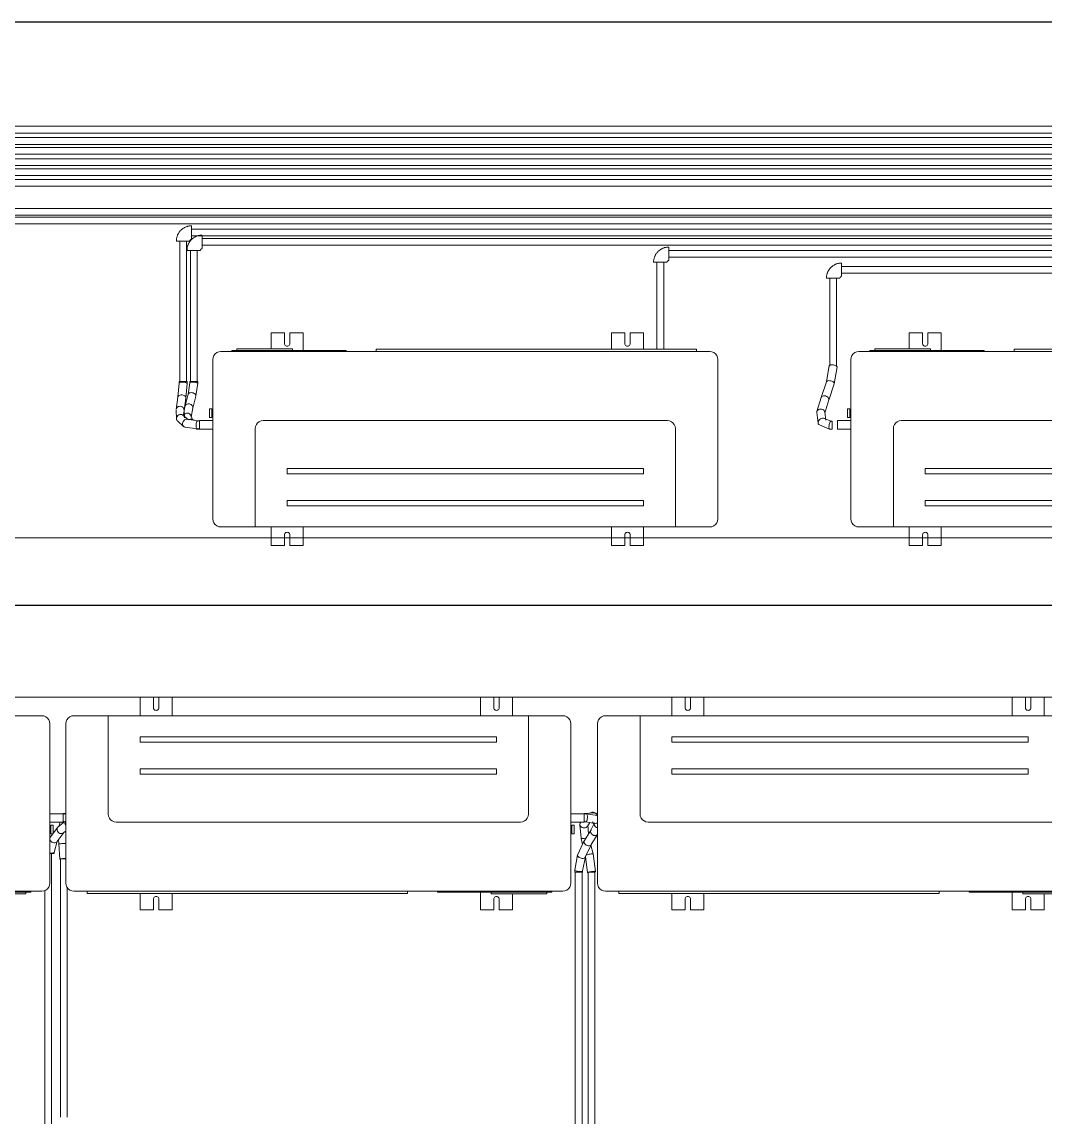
# Model space of a CAD drawing. Header units: millimetres. Extents: x 61345 to 69644, y 9491 to 29385.
# Drawn here: x 65065.1 to 65257.6, y 27063 to 27268.9 of the extents above; entities that cross this region are included whole.
import ezdxf

# ---------------------------------------------------------------- set-up
doc = ezdxf.new("R2010")
doc.units = ezdxf.units.MM
for name, color, linetype, lineweight in [('M-EQPM', 7, 'Continuous', 18), ('P-PIPE', 30, 'Continuous', 18), ('P-PIPE-CNTR', 3, 'Continuous', 18), ('S-BEAM', 8, 'Continuous', 18)]:
    doc.layers.add(name, color=color, linetype=linetype, lineweight=lineweight)

# ---------------------------------------------------------------- blocks, each defined once
blk = doc.blocks.new('Coude - Générique - Standard-V71-CVC TERASSE')
at = {"layer": 'P-PIPE'}
for p, q in [((-23469.7, 18491.9), (-23469.7, 18492.4)), ((-23498.3, 18463.7), (-23497.9, 18463.7)), ((-23469.7, 18467.4), (-23469.7, 18468.7)), ((-23469.7, 18467.1), (-23469.7, 18466.9)), ((-23469.7, 18466.9), (-23469.7, 18467.1))]:
    blk.add_line(p, q, dxfattribs=at)
for points in [[(-23469.7, 18492.4, 0), (-23470.9, 18492.3, 0), (-23472, 18492.3, 0), (-23473.1, 18492.2, 0), (-23474.3, 18492, 0), (-23475.4, 18491.8, 0), (-23476.5, 18491.5, 0), (-23477.6, 18491.3, 0), (-23478.7, 18490.9, 0), (-23479.8, 18490.5, 0), (-23480.9, 18490.1, 0), (-23481.9, 18489.6, 0), (-23482.9, 18489.1, 0), (-23483.9, 18488.6, 0), (-23484.9, 18488, 0), (-23485.9, 18487.4, 0), (-23486.8, 18486.7, 0), (-23487.7, 18486, 0), (-23488.6, 18485.3, 0), (-23489.4, 18484.5, 0), (-23490.2, 18483.7, 0), (-23491, 18482.9, 0), (-23491.8, 18482, 0), (-23492.5, 18481.1, 0), (-23493.2, 18480.2, 0), (-23493.8, 18479.2, 0), (-23494.4, 18478.2, 0), (-23495, 18477.2, 0), (-23495.5, 18476.2, 0), (-23496, 18475.2, 0), (-23496.4, 18474.1, 0), (-23496.8, 18473, 0), (-23497.1, 18472, 0), (-23497.4, 18470.9, 0), (-23497.7, 18469.7, 0), (-23497.9, 18468.6, 0), (-23498.1, 18467.5, 0), (-23498.2, 18466.3, 0), (-23498.3, 18465.2, 0), (-23498.3, 18464.1, 0), (-23498.3, 18463.7, 0)], [(-23469.7, 18492.4, 0), (-23469.7, 18491.9, 0), (-23469.7, 18490.7, 0), (-23469.7, 18488.6, 0), (-23469.7, 18486, 0), (-23469.7, 18482.9, 0), (-23469.7, 18479.7, 0), (-23469.7, 18476.4, 0), (-23469.7, 18473.3, 0), (-23469.7, 18470.7, 0), (-23469.7, 18468.7, 0), (-23469.7, 18467.4, 0)], [(-23473.4, 18463.7, 0), (-23474.6, 18463.7, 0), (-23476.6, 18463.7, 0), (-23479.3, 18463.7, 0), (-23482.3, 18463.7, 0), (-23485.6, 18463.7, 0), (-23488.9, 18463.7, 0), (-23492, 18463.7, 0), (-23494.6, 18463.7, 0), (-23496.6, 18463.7, 0), (-23497.9, 18463.7, 0), (-23498.3, 18463.7, 0)], [(-23472.9, 18463.7, 0), (-23472.9, 18463.9, 0), (-23472.9, 18464, 0), (-23472.9, 18464.1, 0), (-23472.9, 18464.3, 0), (-23472.9, 18464.4, 0), (-23472.8, 18464.5, 0), (-23472.8, 18464.6, 0), (-23472.8, 18464.8, 0), (-23472.7, 18464.9, 0), (-23472.7, 18465, 0), (-23472.6, 18465.1, 0), (-23472.6, 18465.2, 0), (-23472.5, 18465.3, 0), (-23472.4, 18465.4, 0), (-23472.4, 18465.6, 0), (-23472.3, 18465.7, 0), (-23472.2, 18465.8, 0), (-23472.1, 18465.9, 0), (-23472, 18466, 0), (-23471.9, 18466, 0), (-23471.9, 18466.1, 0), (-23471.8, 18466.2, 0), (-23471.7, 18466.3, 0), (-23471.6, 18466.4, 0), (-23471.4, 18466.4, 0), (-23471.3, 18466.5, 0), (-23471.2, 18466.6, 0), (-23471.1, 18466.6, 0), (-23471, 18466.7, 0), (-23470.9, 18466.7, 0), (-23470.8, 18466.8, 0), (-23470.6, 18466.8, 0), (-23470.5, 18466.8, 0), (-23470.4, 18466.9, 0), (-23470.3, 18466.9, 0), (-23470.1, 18466.9, 0), (-23470, 18466.9, 0), (-23469.9, 18466.9, 0), (-23469.8, 18466.9, 0), (-23469.7, 18466.9, 0)]]:
    blk.add_polyline3d(points, dxfattribs=at)
blk = doc.blocks.new('Coude - Générique - Standard-V72-CVC TERASSE')
at = {"layer": 'P-PIPE'}
for p, q in [((-23449.7, 18449.9), (-23449.7, 18451.2)), ((-23478.3, 18446.2), (-23477.9, 18446.2))]:
    blk.add_line(p, q, dxfattribs=at)
for points in [[(-23449.7, 18474.9, 0), (-23450.9, 18474.8, 0), (-23452, 18474.8, 0), (-23453.1, 18474.7, 0), (-23454.3, 18474.5, 0), (-23455.4, 18474.3, 0), (-23456.5, 18474, 0), (-23457.6, 18473.8, 0), (-23458.7, 18473.4, 0), (-23459.8, 18473, 0), (-23460.9, 18472.6, 0), (-23461.9, 18472.1, 0), (-23462.9, 18471.6, 0), (-23463.9, 18471.1, 0), (-23464.9, 18470.5, 0), (-23465.9, 18469.9, 0), (-23466.8, 18469.2, 0), (-23467.7, 18468.5, 0), (-23468.6, 18467.8, 0), (-23469.4, 18467, 0), (-23470.2, 18466.2, 0), (-23471, 18465.4, 0), (-23471.8, 18464.5, 0), (-23472.5, 18463.6, 0), (-23473.2, 18462.7, 0), (-23473.8, 18461.7, 0), (-23474.4, 18460.7, 0), (-23475, 18459.7, 0), (-23475.5, 18458.7, 0), (-23476, 18457.7, 0), (-23476.4, 18456.6, 0), (-23476.8, 18455.5, 0), (-23477.1, 18454.5, 0), (-23477.4, 18453.4, 0), (-23477.7, 18452.2, 0), (-23477.9, 18451.1, 0), (-23478.1, 18450, 0), (-23478.2, 18448.8, 0), (-23478.3, 18447.7, 0), (-23478.3, 18446.6, 0), (-23478.3, 18446.2, 0)], [(-23449.7, 18474.4, 0), (-23449.7, 18473.2, 0), (-23449.7, 18471.1, 0), (-23449.7, 18468.5, 0), (-23449.7, 18465.4, 0), (-23449.7, 18462.2, 0), (-23449.7, 18458.9, 0), (-23449.7, 18455.8, 0), (-23449.7, 18453.2, 0), (-23449.7, 18451.2, 0), (-23449.7, 18449.9, 0)], [(-23453.4, 18446.2, 0), (-23454.6, 18446.2, 0), (-23456.6, 18446.2, 0), (-23459.3, 18446.2, 0), (-23462.3, 18446.2, 0), (-23465.6, 18446.2, 0), (-23468.9, 18446.2, 0), (-23472, 18446.2, 0), (-23474.6, 18446.2, 0), (-23476.6, 18446.2, 0), (-23477.9, 18446.2, 0), (-23478.3, 18446.2, 0)], [(-23452.9, 18446.2, 0), (-23452.9, 18446.4, 0), (-23452.9, 18446.5, 0), (-23452.9, 18446.6, 0), (-23452.9, 18446.8, 0), (-23452.9, 18446.9, 0), (-23452.8, 18447, 0), (-23452.8, 18447.1, 0), (-23452.8, 18447.3, 0), (-23452.7, 18447.4, 0), (-23452.7, 18447.5, 0), (-23452.6, 18447.6, 0), (-23452.6, 18447.7, 0), (-23452.5, 18447.8, 0), (-23452.4, 18447.9, 0), (-23452.4, 18448.1, 0), (-23452.3, 18448.2, 0), (-23452.2, 18448.3, 0), (-23452.1, 18448.4, 0), (-23452, 18448.5, 0), (-23451.9, 18448.5, 0), (-23451.9, 18448.6, 0), (-23451.8, 18448.7, 0), (-23451.7, 18448.8, 0), (-23451.6, 18448.9, 0), (-23451.4, 18448.9, 0), (-23451.3, 18449, 0), (-23451.2, 18449.1, 0), (-23451.1, 18449.1, 0), (-23451, 18449.2, 0), (-23450.9, 18449.2, 0), (-23450.8, 18449.3, 0), (-23450.6, 18449.3, 0), (-23450.5, 18449.3, 0), (-23450.4, 18449.4, 0), (-23450.3, 18449.4, 0), (-23450.1, 18449.4, 0), (-23450, 18449.4, 0), (-23449.9, 18449.4, 0), (-23449.8, 18449.4, 0), (-23449.7, 18449.4, 0)]]:
    blk.add_polyline3d(points, dxfattribs=at)
blk = doc.blocks.new('Coude - Générique - Standard-V51-CVC TERASSE')
at = {"layer": 'P-PIPE'}
for p, q in [((-16296.7, 14045.1), (-16297.1, 14045.1)), ((-16272.1, 14045.1), (-16273.4, 14045.1)), ((-16268.5, 14016.5), (-16268.5, 14016.9))]:
    blk.add_line(p, q, dxfattribs=at)
for points in [[(-16297.1, 14045.1, 0), (-16297.1, 14043.9, 0), (-16297, 14042.8, 0), (-16296.9, 14041.7, 0), (-16296.7, 14040.5, 0), (-16296.5, 14039.4, 0), (-16296.3, 14038.3, 0), (-16296, 14037.2, 0), (-16295.6, 14036.1, 0), (-16295.3, 14035, 0), (-16294.8, 14033.9, 0), (-16294.4, 14032.9, 0), (-16293.9, 14031.9, 0), (-16293.3, 14030.9, 0), (-16292.7, 14029.9, 0), (-16292.1, 14028.9, 0), (-16291.4, 14028, 0), (-16290.7, 14027.1, 0), (-16290, 14026.2, 0), (-16289.2, 14025.4, 0), (-16288.4, 14024.6, 0), (-16287.6, 14023.8, 0), (-16286.7, 14023, 0), (-16285.8, 14022.3, 0), (-16284.9, 14021.6, 0), (-16283.9, 14021, 0), (-16283, 14020.4, 0), (-16282, 14019.8, 0), (-16280.9, 14019.3, 0), (-16279.9, 14018.9, 0), (-16278.8, 14018.4, 0), (-16277.8, 14018, 0), (-16276.7, 14017.7, 0), (-16275.6, 14017.4, 0), (-16274.5, 14017.1, 0), (-16273.3, 14016.9, 0), (-16272.2, 14016.7, 0), (-16271.1, 14016.6, 0), (-16269.9, 14016.5, 0), (-16268.8, 14016.5, 0), (-16268.5, 14016.5, 0)], [(-16297.1, 14045.1, 0), (-16296.7, 14045.1, 0), (-16295.4, 14045.1, 0), (-16293.4, 14045.1, 0), (-16290.7, 14045.1, 0), (-16287.7, 14045.1, 0), (-16284.4, 14045.1, 0), (-16281.1, 14045.1, 0), (-16278, 14045.1, 0), (-16275.4, 14045.1, 0), (-16273.4, 14045.1, 0), (-16272.1, 14045.1, 0)], [(-16268.5, 14041.9, 0), (-16268.6, 14041.9, 0), (-16268.7, 14041.9, 0), (-16268.9, 14041.9, 0), (-16269, 14041.9, 0), (-16269.1, 14042, 0), (-16269.2, 14042, 0), (-16269.4, 14042, 0), (-16269.5, 14042.1, 0), (-16269.6, 14042.1, 0), (-16269.7, 14042.1, 0), (-16269.8, 14042.2, 0), (-16269.9, 14042.3, 0), (-16270.1, 14042.3, 0), (-16270.2, 14042.4, 0), (-16270.3, 14042.4, 0), (-16270.4, 14042.5, 0), (-16270.5, 14042.6, 0), (-16270.6, 14042.7, 0), (-16270.7, 14042.8, 0), (-16270.8, 14042.9, 0), (-16270.9, 14043, 0), (-16270.9, 14043.1, 0), (-16271, 14043.2, 0), (-16271.1, 14043.3, 0), (-16271.2, 14043.4, 0), (-16271.2, 14043.5, 0), (-16271.3, 14043.6, 0), (-16271.3, 14043.7, 0), (-16271.4, 14043.8, 0), (-16271.5, 14043.9, 0), (-16271.5, 14044.1, 0), (-16271.5, 14044.2, 0), (-16271.6, 14044.3, 0), (-16271.6, 14044.4, 0), (-16271.6, 14044.5, 0), (-16271.6, 14044.7, 0), (-16271.7, 14044.8, 0), (-16271.7, 14044.9, 0), (-16271.7, 14045.1, 0), (-16271.7, 14045.1, 0)], [(-16268.5, 14041.5, 0), (-16268.5, 14040.2, 0), (-16268.5, 14038.2, 0), (-16268.5, 14035.5, 0), (-16268.5, 14032.5, 0), (-16268.5, 14029.2, 0), (-16268.5, 14025.9, 0), (-16268.5, 14022.8, 0), (-16268.5, 14020.2, 0), (-16268.5, 14018.2, 0), (-16268.5, 14016.9, 0), (-16268.5, 14016.5, 0)]]:
    blk.add_polyline3d(points, dxfattribs=at)
blk = doc.blocks.new('HVAC_Air Conditioning_LG_VRF_Air_Source_HP_380_MV_S_12kW - Splite-Ext-V79-CVC TERASSE')
at = {"layer": 'M-EQPM'}
for p, q in [((-19735.1, 18291.1), (-19760.1, 18291.1)), ((-19760.1, 18291.1), (-19760.1, 18260.8)), ((-19735.1, 18271.1), (-19735.1, 18291.1)), ((-19700.1, 18291.1), (-19725.1, 18291.1)), ((-19725.1, 18291.1), (-19725.1, 18271.1)), ((-19700.1, 18258.1), (-19700.1, 18291.1)), ((-19095.1, 18291.1), (-19120.1, 18291.1)), ((-19120.1, 18291.1), (-19120.1, 18260.1)), ((-19095.1, 18271.1), (-19095.1, 18291.1)), ((-19060.1, 18291.1), (-19085.1, 18291.1)), ((-19085.1, 18291.1), (-19085.1, 18271.1)), ((-19060.1, 18260.1), (-19060.1, 18291.1)), ((-18935.1, 18256.1), (-19855.1, 18256.1)), ((-19834.2, 18258.1), (-19619.2, 18258.1)), ((-19834.2, 18258.1), (-19834.2, 18256.1)), ((-19825, 18260.8), (-19720, 18260.8)), ((-19825, 18260.8), (-19825, 18258.1)), ((-19720, 18258.1), (-19720, 18260.8)), ((-19619.2, 18256.1), (-19619.2, 18258.1)), ((-19562.8, 18260.1), (-18960.1, 18260.1)), ((-19562.8, 18260.1), (-19562.8, 18256.1)), ((-18960.1, 18256.1), (-18960.1, 18260.1)), ((-19870.1, 18241.1), (-19870.1, 17941.1)), ((-18920.1, 17941.1), (-18920.1, 18241.1)), ((-19872.1, 18148.1), (-19876.1, 18148.1)), ((-19876.1, 18148.1), (-19876.1, 18147.8)), ((-19876.1, 18147.8), (-19876.1, 18148.1)), ((-19872.1, 18148), (-19876.1, 18148)), ((-19876.1, 18148), (-19876.1, 18147.7)), ((-19872.1, 18148.1), (-19872.1, 18147.8)), ((-19872.1, 18147.8), (-19872.1, 18148.1)), ((-19872.1, 18147.7), (-19872.1, 18148)), ((-19870.1, 18126.2), (-19895.1, 18126.2)), ((-19876.1, 18132.1), (-19876.1, 18131.9)), ((-19876.1, 18132), (-19872.1, 18132)), ((-19876.1, 18131.9), (-19872.1, 18131.9)), ((-19872.1, 18131.9), (-19872.1, 18132.1)), ((-19015.1, 18126.1), (-19775.1, 18126.1)), ((-19895.1, 18110.3), (-19870.1, 18110.3)), ((-19790.1, 18111.1), (-19790.1, 17926.1)), ((-19000.1, 17926.1), (-19000.1, 18111.1)), ((-19060.1, 18036.1), (-19730.1, 18036.1)), ((-19730.1, 18036.1), (-19730.1, 18026.1)), ((-19730.1, 18026.1), (-19060.1, 18026.1)), ((-19060.1, 18026.1), (-19060.1, 18036.1)), ((-19060.1, 17976.1), (-19730.1, 17976.1)), ((-19730.1, 17976.1), (-19730.1, 17966.1)), ((-19730.1, 17966.1), (-19060.1, 17966.1)), ((-19060.1, 17966.1), (-19060.1, 17976.1)), ((-19855.1, 17926.1), (-19790.1, 17926.1)), ((-19790.1, 17926.1), (-19000.1, 17926.1)), ((-19760.1, 17926.1), (-19760.1, 17891.1)), ((-19700.1, 17891.1), (-19700.1, 17926.1)), ((-19120.1, 17926.1), (-19120.1, 17891.1)), ((-19060.1, 17891.1), (-19060.1, 17926.1)), ((-19000.1, 17926.1), (-18935.1, 17926.1)), ((-19735.1, 17891.1), (-19735.1, 17911.1)), ((-19725.1, 17911.1), (-19725.1, 17891.1)), ((-19095.1, 17891.1), (-19095.1, 17911.1)), ((-19085.1, 17911.1), (-19085.1, 17891.1)), ((-19760.1, 17891.1), (-19735.1, 17891.1)), ((-19725.1, 17891.1), (-19700.1, 17891.1)), ((-19120.1, 17891.1), (-19095.1, 17891.1)), ((-19085.1, 17891.1), (-19060.1, 17891.1))]:
    blk.add_line(p, q, dxfattribs=at)
for points in [[(-19725.1, 18271.1, 0), (-19725.2, 18269.8, 0), (-19725.7, 18268.6, 0), (-19726.5, 18267.5, 0), (-19727.6, 18266.7, 0), (-19728.8, 18266.2, 0), (-19730.1, 18266.1, 0), (-19731.4, 18266.2, 0), (-19732.6, 18266.7, 0), (-19733.6, 18267.5, 0), (-19734.4, 18268.6, 0), (-19734.9, 18269.8, 0), (-19735.1, 18271.1, 0)], [(-19085.1, 18271.1, 0), (-19085.2, 18269.8, 0), (-19085.7, 18268.6, 0), (-19086.5, 18267.5, 0), (-19087.6, 18266.7, 0), (-19088.8, 18266.2, 0), (-19090.1, 18266.1, 0), (-19091.4, 18266.2, 0), (-19092.6, 18266.7, 0), (-19093.6, 18267.5, 0), (-19094.4, 18268.6, 0), (-19094.9, 18269.8, 0), (-19095.1, 18271.1, 0)], [(-19855.1, 18256.1, 0), (-19858.9, 18255.5, 0), (-19862.6, 18254, 0), (-19865.7, 18251.7, 0), (-19868.1, 18248.6, 0), (-19869.6, 18244.9, 0), (-19870.1, 18241.1, 0)], [(-18920.1, 18241.1, 0), (-18920.6, 18244.9, 0), (-18922.1, 18248.6, 0), (-18924.5, 18251.7, 0), (-18927.6, 18254, 0), (-18931.2, 18255.5, 0), (-18935.1, 18256.1, 0)], [(-19876.1, 18131.9, 0), (-19876.1, 18132.1, 0), (-19876.1, 18132.9, 0), (-19876.1, 18134.2, 0), (-19876.1, 18135.9, 0), (-19876.1, 18137.8, 0), (-19876.1, 18139.9, 0), (-19876.1, 18142, 0), (-19876.1, 18144, 0), (-19876.1, 18145.6, 0), (-19876.1, 18146.9, 0), (-19876.1, 18147.7, 0), (-19876.1, 18148, 0)], [(-19872.1, 18148, 0), (-19872.1, 18147.7, 0), (-19872.1, 18146.9, 0), (-19872.1, 18145.6, 0), (-19872.1, 18144, 0), (-19872.1, 18142, 0), (-19872.1, 18139.9, 0), (-19872.1, 18137.8, 0), (-19872.1, 18135.9, 0), (-19872.1, 18134.2, 0), (-19872.1, 18132.9, 0), (-19872.1, 18132.1, 0), (-19872.1, 18131.9, 0)], [(-19895.1, 18110.3, 0), (-19895.1, 18110.6, 0), (-19895.1, 18111.4, 0), (-19895.1, 18112.7, 0), (-19895.1, 18114.3, 0), (-19895.1, 18116.2, 0), (-19895.1, 18118.3, 0), (-19895.1, 18120.3, 0), (-19895.1, 18122.3, 0), (-19895.1, 18123.9, 0), (-19895.1, 18125.2, 0), (-19895.1, 18126, 0), (-19895.1, 18126.2, 0)], [(-19775.1, 18126.1, 0), (-19778.9, 18125.5, 0), (-19782.6, 18124, 0), (-19785.7, 18121.7, 0), (-19788.1, 18118.6, 0), (-19789.6, 18114.9, 0), (-19790.1, 18111.1, 0)], [(-19000.1, 18111.1, 0), (-19000.6, 18114.9, 0), (-19002.1, 18118.6, 0), (-19004.5, 18121.7, 0), (-19007.6, 18124, 0), (-19011.2, 18125.5, 0), (-19015.1, 18126.1, 0)], [(-19870.1, 17941.1, 0), (-19869.6, 17937.2, 0), (-19868.1, 17933.6, 0), (-19865.7, 17930.5, 0), (-19862.6, 17928.1, 0), (-19858.9, 17926.6, 0), (-19855.1, 17926.1, 0)], [(-18935.1, 17926.1, 0), (-18931.2, 17926.6, 0), (-18927.6, 17928.1, 0), (-18924.5, 17930.5, 0), (-18922.1, 17933.6, 0), (-18920.6, 17937.2, 0), (-18920.1, 17941.1, 0)], [(-19735.1, 17911.1, 0), (-19734.9, 17912.4, 0), (-19734.4, 17913.6, 0), (-19733.6, 17914.6, 0), (-19732.6, 17915.4, 0), (-19731.4, 17915.9, 0), (-19730.1, 17916.1, 0), (-19728.8, 17915.9, 0), (-19727.6, 17915.4, 0), (-19726.5, 17914.6, 0), (-19725.7, 17913.6, 0), (-19725.2, 17912.4, 0), (-19725.1, 17911.1, 0)], [(-19095.1, 17911.1, 0), (-19094.9, 17912.4, 0), (-19094.4, 17913.6, 0), (-19093.6, 17914.6, 0), (-19092.6, 17915.4, 0), (-19091.4, 17915.9, 0), (-19090.1, 17916.1, 0), (-19088.8, 17915.9, 0), (-19087.6, 17915.4, 0), (-19086.5, 17914.6, 0), (-19085.7, 17913.6, 0), (-19085.2, 17912.4, 0), (-19085.1, 17911.1, 0)]]:
    blk.add_polyline3d(points, dxfattribs=at)
blk = doc.blocks.new('HVAC_Air Conditioning_LG_VRF_Air_Source_HP_380_MV_S_12kW - Splite-Ext-V80-CVC TERASSE')
at = {"layer": 'M-EQPM'}
for p, q in [((-24644.4, 18291.1), (-24669.4, 18291.1)), ((-24669.4, 18291.1), (-24669.4, 18260.8)), ((-24644.4, 18271.1), (-24644.4, 18291.1)), ((-24609.4, 18291.1), (-24634.4, 18291.1)), ((-24634.4, 18291.1), (-24634.4, 18271.1)), ((-24609.4, 18258.1), (-24609.4, 18291.1)), ((-24004.4, 18291.1), (-24029.4, 18291.1)), ((-24029.4, 18291.1), (-24029.4, 18260.1)), ((-24004.4, 18271.1), (-24004.4, 18291.1)), ((-23969.4, 18291.1), (-23994.4, 18291.1)), ((-23994.4, 18291.1), (-23994.4, 18271.1)), ((-23969.4, 18260.1), (-23969.4, 18291.1)), ((-23844.4, 18256.1), (-24764.4, 18256.1)), ((-24743.6, 18258.1), (-24528.6, 18258.1)), ((-24743.6, 18258.1), (-24743.6, 18256.1)), ((-24734.3, 18260.8), (-24629.3, 18260.8)), ((-24734.3, 18260.8), (-24734.3, 18258.1)), ((-24629.3, 18258.1), (-24629.3, 18260.8)), ((-24528.6, 18256.1), (-24528.6, 18258.1)), ((-24472.2, 18260.1), (-23869.4, 18260.1)), ((-24472.2, 18260.1), (-24472.2, 18256.1)), ((-23869.4, 18256.1), (-23869.4, 18260.1)), ((-24779.4, 18241.1), (-24779.4, 17941.1)), ((-23829.4, 17941.1), (-23829.4, 18241.1)), ((-24781.4, 18148.1), (-24785.4, 18148.1)), ((-24785.4, 18148.1), (-24785.4, 18147.8)), ((-24785.4, 18147.8), (-24785.4, 18148.1)), ((-24781.4, 18148), (-24785.4, 18148)), ((-24785.4, 18148), (-24785.4, 18147.7)), ((-24781.4, 18148.1), (-24781.4, 18147.8)), ((-24781.4, 18147.8), (-24781.4, 18148.1)), ((-24781.4, 18147.7), (-24781.4, 18148)), ((-24779.4, 18126.2), (-24804.4, 18126.2)), ((-24785.4, 18132.1), (-24785.4, 18131.9)), ((-24785.4, 18132), (-24781.4, 18132)), ((-24785.4, 18131.9), (-24781.4, 18131.9)), ((-24781.4, 18131.9), (-24781.4, 18132.1)), ((-23924.4, 18126.1), (-24684.4, 18126.1)), ((-24804.4, 18110.3), (-24779.4, 18110.3)), ((-24699.4, 18111.1), (-24699.4, 17926.1)), ((-23909.4, 17926.1), (-23909.4, 18111.1)), ((-23969.4, 18036.1), (-24639.4, 18036.1)), ((-24639.4, 18036.1), (-24639.4, 18026.1)), ((-24639.4, 18026.1), (-23969.4, 18026.1)), ((-23969.4, 18026.1), (-23969.4, 18036.1)), ((-23969.4, 17976.1), (-24639.4, 17976.1)), ((-24639.4, 17976.1), (-24639.4, 17966.1)), ((-24639.4, 17966.1), (-23969.4, 17966.1)), ((-23969.4, 17966.1), (-23969.4, 17976.1)), ((-24764.4, 17926.1), (-24699.4, 17926.1)), ((-24699.4, 17926.1), (-23909.4, 17926.1)), ((-24669.4, 17926.1), (-24669.4, 17891.1)), ((-24609.4, 17891.1), (-24609.4, 17926.1)), ((-24029.4, 17926.1), (-24029.4, 17891.1)), ((-23969.4, 17891.1), (-23969.4, 17926.1)), ((-23909.4, 17926.1), (-23844.4, 17926.1)), ((-24644.4, 17891.1), (-24644.4, 17911.1)), ((-24634.4, 17911.1), (-24634.4, 17891.1)), ((-24004.4, 17891.1), (-24004.4, 17911.1)), ((-23994.4, 17911.1), (-23994.4, 17891.1)), ((-24669.4, 17891.1), (-24644.4, 17891.1)), ((-24634.4, 17891.1), (-24609.4, 17891.1)), ((-24029.4, 17891.1), (-24004.4, 17891.1)), ((-23994.4, 17891.1), (-23969.4, 17891.1))]:
    blk.add_line(p, q, dxfattribs=at)
for points in [[(-24634.4, 18271.1, 0), (-24634.6, 18269.8, 0), (-24635.1, 18268.6, 0), (-24635.9, 18267.5, 0), (-24636.9, 18266.7, 0), (-24638.1, 18266.2, 0), (-24639.4, 18266.1, 0), (-24640.7, 18266.2, 0), (-24641.9, 18266.7, 0), (-24643, 18267.5, 0), (-24643.7, 18268.6, 0), (-24644.2, 18269.8, 0), (-24644.4, 18271.1, 0)], [(-23994.4, 18271.1, 0), (-23994.6, 18269.8, 0), (-23995.1, 18268.6, 0), (-23995.9, 18267.5, 0), (-23996.9, 18266.7, 0), (-23998.1, 18266.2, 0), (-23999.4, 18266.1, 0), (-24000.7, 18266.2, 0), (-24001.9, 18266.7, 0), (-24003, 18267.5, 0), (-24003.7, 18268.6, 0), (-24004.2, 18269.8, 0), (-24004.4, 18271.1, 0)], [(-24764.4, 18256.1, 0), (-24768.3, 18255.5, 0), (-24771.9, 18254, 0), (-24775, 18251.7, 0), (-24777.4, 18248.6, 0), (-24778.9, 18244.9, 0), (-24779.4, 18241.1, 0)], [(-23829.4, 18241.1, 0), (-23829.9, 18244.9, 0), (-23831.4, 18248.6, 0), (-23833.8, 18251.7, 0), (-23836.9, 18254, 0), (-23840.5, 18255.5, 0), (-23844.4, 18256.1, 0)], [(-24785.4, 18131.9, 0), (-24785.4, 18132.1, 0), (-24785.4, 18132.9, 0), (-24785.4, 18134.2, 0), (-24785.4, 18135.9, 0), (-24785.4, 18137.8, 0), (-24785.4, 18139.9, 0), (-24785.4, 18142, 0), (-24785.4, 18144, 0), (-24785.4, 18145.6, 0), (-24785.4, 18146.9, 0), (-24785.4, 18147.7, 0), (-24785.4, 18148, 0)], [(-24781.4, 18148, 0), (-24781.4, 18147.7, 0), (-24781.4, 18146.9, 0), (-24781.4, 18145.6, 0), (-24781.4, 18144, 0), (-24781.4, 18142, 0), (-24781.4, 18139.9, 0), (-24781.4, 18137.8, 0), (-24781.4, 18135.9, 0), (-24781.4, 18134.2, 0), (-24781.4, 18132.9, 0), (-24781.4, 18132.1, 0), (-24781.4, 18131.9, 0)], [(-24804.4, 18110.3, 0), (-24804.4, 18110.6, 0), (-24804.4, 18111.4, 0), (-24804.4, 18112.7, 0), (-24804.4, 18114.3, 0), (-24804.4, 18116.2, 0), (-24804.4, 18118.3, 0), (-24804.4, 18120.3, 0), (-24804.4, 18122.3, 0), (-24804.4, 18123.9, 0), (-24804.4, 18125.2, 0), (-24804.4, 18126, 0), (-24804.4, 18126.2, 0)], [(-24684.4, 18126.1, 0), (-24688.3, 18125.5, 0), (-24691.9, 18124, 0), (-24695, 18121.7, 0), (-24697.4, 18118.6, 0), (-24698.9, 18114.9, 0), (-24699.4, 18111.1, 0)], [(-23909.4, 18111.1, 0), (-23909.9, 18114.9, 0), (-23911.4, 18118.6, 0), (-23913.8, 18121.7, 0), (-23916.9, 18124, 0), (-23920.5, 18125.5, 0), (-23924.4, 18126.1, 0)], [(-24779.4, 17941.1, 0), (-24778.9, 17937.2, 0), (-24777.4, 17933.6, 0), (-24775, 17930.5, 0), (-24771.9, 17928.1, 0), (-24768.3, 17926.6, 0), (-24764.4, 17926.1, 0)], [(-23844.4, 17926.1, 0), (-23840.5, 17926.6, 0), (-23836.9, 17928.1, 0), (-23833.8, 17930.5, 0), (-23831.4, 17933.6, 0), (-23829.9, 17937.2, 0), (-23829.4, 17941.1, 0)], [(-24644.4, 17911.1, 0), (-24644.2, 17912.4, 0), (-24643.7, 17913.6, 0), (-24643, 17914.6, 0), (-24641.9, 17915.4, 0), (-24640.7, 17915.9, 0), (-24639.4, 17916.1, 0), (-24638.1, 17915.9, 0), (-24636.9, 17915.4, 0), (-24635.9, 17914.6, 0), (-24635.1, 17913.6, 0), (-24634.6, 17912.4, 0), (-24634.4, 17911.1, 0)], [(-24004.4, 17911.1, 0), (-24004.2, 17912.4, 0), (-24003.7, 17913.6, 0), (-24003, 17914.6, 0), (-24001.9, 17915.4, 0), (-24000.7, 17915.9, 0), (-23999.4, 17916.1, 0), (-23998.1, 17915.9, 0), (-23996.9, 17915.4, 0), (-23995.9, 17914.6, 0), (-23995.1, 17913.6, 0), (-23994.6, 17912.4, 0), (-23994.4, 17911.1, 0)]]:
    blk.add_polyline3d(points, dxfattribs=at)
blk = doc.blocks.new('terrace')
at = {"layer": 'S-BEAM'}
for p, q in [((-29765.2, 17905.8), (-18015.2, 17905.8)), ((-18015.2, 17605.8), (-29765.2, 17605.8))]:
    blk.add_line(p, q, dxfattribs=at)

msp = doc.modelspace()

# ---------------------------------------------------------------- linework, layer by layer
at = {"color": 5, "lineweight": 30}
for points in [[(64541.37, 27268.88), (65708.74, 27268.88), (65708.74, 27159.18), (64541.37, 27159.18)], [(65708.74, 27159.18), (64970.8, 27159.18), (64970.8, 27051.55), (65708.74, 27051.55)]]:
    msp.add_lwpolyline(points, close=True, dxfattribs=at)
at = {"layer": 'P-PIPE'}
for p, q in [((65833.28, 27249.26), (64563.46, 27249.26)), ((64563.46, 27247.99), (65833.28, 27247.99)), ((65831.28, 27247.13), (64565.21, 27247.13)), ((64565.21, 27245.86), (65831.28, 27245.86)), ((65829.03, 27245.26), (64691.71, 27245.26)), ((64691.71, 27243.99), (65829.03, 27243.99)), ((65827.16, 27243.13), (64693.71, 27243.13)), ((64693.71, 27241.86), (65827.16, 27241.86)), ((65825.41, 27241.26), (64821.49, 27241.26)), ((64821.49, 27239.99), (65825.41, 27239.99)), ((65823.28, 27239.26), (64823.74, 27239.26)), ((64823.74, 27237.99), (65823.28, 27237.99)), ((65820.19, 27233.79), (64964.31, 27233.79)), ((64966.81, 27232.52), (65817.94, 27232.52)), ((65817.94, 27232.16), (64966.81, 27232.16)), ((64966.81, 27230.89), (65817.94, 27230.89)), ((65816.13, 27229.91), (65097.06, 27229.91)), ((65094.83, 27227.69), (65094.83, 27201.28)), ((65096.1, 27201.28), (65096.1, 27227.69)), ((65097.06, 27228.64), (65816.13, 27228.64)), ((65814, 27228.16), (65099.06, 27228.16)), ((65096.83, 27225.94), (65096.83, 27201.28)), ((65098.1, 27201.28), (65098.1, 27225.94)), ((65099.06, 27226.89), (65814, 27226.89)), ((65812, 27225.91), (65186.81, 27225.91)), ((65184.58, 27223.69), (65184.58, 27207.32)), ((65185.85, 27207.32), (65185.85, 27223.69)), ((65186.81, 27224.64), (65812, 27224.64)), ((65810.13, 27222.91), (65219.31, 27222.91)), ((65219.31, 27221.64), (65810.13, 27221.64)), ((65217.08, 27220.69), (65217.08, 27204.13)), ((65218.35, 27204.13), (65218.35, 27220.69)), ((65070.72, 27058.34), (65070.72, 27112.61)), ((65072.38, 27111.51), (65072.38, 27062.96)), ((65169.22, 27109.04), (65169.22, 27054.34)), ((65170.49, 27054.34), (65170.49, 27109.04)), ((65171.66, 27109.04), (65171.66, 27055.67)), ((65172.93, 27055.67), (65172.93, 27109.04)), ((65073.65, 27062.96), (65073.65, 27106.15)), ((65069.45, 27105.56), (65069.45, 27058.34))]:
    msp.add_line(p, q, dxfattribs=at)
at = {"layer": 'P-PIPE', "color": 30}
for p, q in [((65216.98, 27204.25), (65216.48, 27201.19)), ((65217.94, 27200.85), (65218.46, 27204.01)), ((65094.72, 27200.97), (65094.49, 27198.3)), ((65094.72, 27201.28), (65094.72, 27200.97)), ((65095.98, 27198.15), (65096.22, 27200.9)), ((65096.22, 27200.91), (65096.22, 27201.28)), ((65096.72, 27201.04), (65096.41, 27198.83)), ((65096.72, 27201.28), (65096.72, 27201.03)), ((65097.89, 27198.57), (65098.22, 27200.93)), ((65098.22, 27200.93), (65098.22, 27201.28)), ((65216.49, 27201.22), (65215.47, 27198.27)), ((65216.9, 27197.79), (65217.93, 27200.82)), ((65096.42, 27198.87), (65095.83, 27196.63)), ((65097.28, 27196.27), (65097.88, 27198.54)), ((65094.49, 27198.32), (65094.15, 27196.03)), ((65095.82, 27196.59), (65095.53, 27195.03)), ((65095.64, 27195.83), (65095.98, 27198.13)), ((65096.98, 27194.57), (65097.29, 27196.3)), ((65215.47, 27198.26), (65214.67, 27195.66)), ((65216.13, 27195.32), (65216.9, 27197.8)), ((65094.15, 27195.91), (65094.23, 27194.28)), ((65095.41, 27194.96), (65095.54, 27194.85)), ((65096.46, 27194.04), (65095.5, 27194.89)), ((65095.73, 27194.42), (65095.65, 27195.96)), ((65097.31, 27194), (65096.94, 27194.9)), ((65214.65, 27195.46), (65214.88, 27193.45)), ((65217.35, 27193.81), (65216.06, 27194.34)), ((65216.32, 27193.99), (65216.15, 27195.52)), ((65094.46, 27193.81), (65095.57, 27192.83)), ((65095.85, 27192.7), (65098.1, 27192.39)), ((65096.05, 27194.17), (65096.21, 27194.16)), ((65098.21, 27193.89), (65096.19, 27194.17)), ((65096.6, 27194.14), (65096.79, 27194.19)), ((65096.79, 27194.19), (65096.96, 27194.19)), ((65097.82, 27193.94), (65097.03, 27194.17)), ((65097.49, 27192.47), (65098.05, 27192.31)), ((65098.07, 27192.31), (65098.54, 27192.31)), ((65098.11, 27192.39), (65098.54, 27192.39)), ((65098.16, 27193.88), (65098.22, 27193.89)), ((65098.54, 27193.89), (65098.2, 27193.89)), ((65098.54, 27192.31), (65098.54, 27192.31)), ((65215.14, 27193.1), (65217.03, 27192.32)), ((65217.05, 27192.31), (65217.54, 27192.31)), ((65217.54, 27193.81), (65217.32, 27193.81)), ((65172.58, 27120.17), (65171.34, 27120.04)), ((65172.3, 27120.24), (65171.89, 27120.09)), ((65172.52, 27120.16), (65172.72, 27120.17)), ((65073.22, 27118.51), (65071.97, 27117.53)), ((65072.32, 27118.43), (65072.1, 27117.63)), ((65073.3, 27120.04), (65072.9, 27120.04)), ((65073.32, 27119.96), (65072.9, 27119.96)), ((65072.9, 27118.54), (65073.01, 27118.54)), ((65072.9, 27118.46), (65073.29, 27118.46)), ((65073.26, 27118.26), (65073.29, 27118.43)), ((65073.28, 27118.46), (65073.4, 27118.46)), ((65073.4, 27120.05), (65073.29, 27120.04)), ((65170.24, 27118.43), (65170.13, 27118.25)), ((65171.35, 27120.04), (65170.9, 27120.04)), ((65171.32, 27119.96), (65170.9, 27119.96)), ((65170.9, 27118.54), (65171.04, 27118.54)), ((65170.9, 27118.46), (65171.21, 27118.46)), ((65171.21, 27118.46), (65171.16, 27118.48)), ((65171.2, 27118.46), (65172.9, 27118.19)), ((65171.25, 27119.93), (65171.32, 27119.96)), ((65173.31, 27119.64), (65171.33, 27119.96)), ((65171.34, 27120.04), (65171.35, 27120.04)), ((65171.4, 27120.04), (65171.49, 27119.98)), ((65171.51, 27117.63), (65171.96, 27118.34)), ((65172.83, 27118.26), (65172.17, 27116.93)), ((65172.48, 27118.5), (65172.87, 27117.73)), ((65173.19, 27119.96), (65173.07, 27120.08)), ((65173.27, 27119.65), (65173.31, 27119.64)), ((65071.87, 27117.43), (65070.42, 27115.5)), ((65071.72, 27114.73), (65073.04, 27116.48)), ((65072.95, 27116.39), (65072.85, 27116.33)), ((65072.93, 27116.38), (65073.4, 27116.74)), ((65170.06, 27117.97), (65170.3, 27115.38)), ((65172.21, 27116.99), (65170.95, 27114.99)), ((65171.73, 27116.23), (65171.58, 27117.9)), ((65172.23, 27114.21), (65173.4, 27116.07)), ((65071.21, 27112.71), (65071.77, 27114.85)), ((65072.05, 27115.2), (65072.09, 27114.33)), ((65072.09, 27114.33), (65072.27, 27111.46)), ((65170.92, 27114.94), (65169.69, 27112.35)), ((65170.3, 27115.37), (65170.59, 27114.21)), ((65170.3, 27115.37), (65170.3, 27115.37)), ((65170.88, 27114.82), (65170.94, 27114.97)), ((65171.21, 27115.41), (65171.08, 27115.38)), ((65171.1, 27111.81), (65172.26, 27114.27)), ((65172.57, 27112.44), (65172.17, 27114.08)), ((65071.21, 27112.5), (65071.21, 27112.72)), ((65169.67, 27112.28), (65169.11, 27109.4)), ((65169.67, 27112.28), (65169.7, 27112.37)), ((65170.61, 27109.25), (65171.12, 27111.88)), ((65171.13, 27111.89), (65171.55, 27108.94)), ((65173.03, 27109.15), (65172.57, 27112.44)), ((65169.11, 27109.39), (65169.11, 27109.04)), ((65170.61, 27109.04), (65170.61, 27109.25))]:
    msp.add_line(p, q, dxfattribs=at)
for points in [[(65216.98, 27204.25, 0), (65217.01, 27204.31, 0), (65217.1, 27204.36, 0), (65217.22, 27204.39, 0), (65217.38, 27204.41, 0), (65217.57, 27204.4, 0), (65217.76, 27204.38, 0)], [(65217.76, 27204.38, 0), (65217.95, 27204.34, 0), (65218.12, 27204.28, 0), (65218.27, 27204.22, 0), (65218.38, 27204.15, 0), (65218.44, 27204.08, 0), (65218.46, 27204.01, 0)], [(65094.82, 27201.28, 0), (65094.74, 27201.28, 0), (65094.72, 27201.28, 0)], [(65094.72, 27201.28, 0), (65094.74, 27201.28, 0), (65094.82, 27201.28, 0), (65094.94, 27201.28, 0), (65095.09, 27201.28, 0), (65095.27, 27201.28, 0), (65095.47, 27201.28, 0)], [(65094.72, 27200.97, 0), (65094.74, 27201.02, 0), (65094.82, 27201.06, 0), (65094.94, 27201.1, 0), (65095.09, 27201.13, 0), (65095.27, 27201.14, 0), (65095.47, 27201.14, 0)], [(65095.47, 27201.28, 0), (65095.66, 27201.28, 0), (65095.84, 27201.28, 0), (65096, 27201.28, 0), (65096.12, 27201.28, 0), (65096.19, 27201.28, 0), (65096.22, 27201.28, 0)], [(65095.47, 27201.14, 0), (65095.66, 27201.12, 0), (65095.84, 27201.1, 0), (65096, 27201.06, 0), (65096.12, 27201.01, 0), (65096.19, 27200.96, 0), (65096.22, 27200.91, 0)], [(65096.22, 27201.28, 0), (65096.19, 27201.28, 0), (65096.12, 27201.28, 0)], [(65096.82, 27201.28, 0), (65096.74, 27201.28, 0), (65096.72, 27201.28, 0)], [(65096.72, 27201.28, 0), (65096.74, 27201.28, 0), (65096.82, 27201.28, 0), (65096.94, 27201.28, 0), (65097.09, 27201.28, 0), (65097.27, 27201.28, 0), (65097.47, 27201.28, 0)], [(65096.72, 27201.03, 0), (65096.74, 27201.08, 0), (65096.82, 27201.11, 0), (65096.94, 27201.14, 0), (65097.09, 27201.16, 0), (65097.27, 27201.16, 0), (65097.47, 27201.15, 0)], [(65097.47, 27201.28, 0), (65097.66, 27201.28, 0), (65097.84, 27201.28, 0), (65098, 27201.28, 0), (65098.12, 27201.28, 0), (65098.19, 27201.28, 0), (65098.22, 27201.28, 0)], [(65097.47, 27201.15, 0), (65097.66, 27201.14, 0), (65097.84, 27201.11, 0), (65098, 27201.07, 0), (65098.12, 27201.03, 0), (65098.19, 27200.98, 0), (65098.22, 27200.93, 0)], [(65098.22, 27201.28, 0), (65098.19, 27201.28, 0), (65098.12, 27201.28, 0)], [(65216.48, 27201.19, 0), (65216.52, 27201.28, 0), (65216.61, 27201.35, 0), (65216.73, 27201.4, 0), (65216.9, 27201.43, 0), (65217.08, 27201.42, 0), (65217.27, 27201.39, 0)], [(65217.27, 27201.39, 0), (65217.46, 27201.34, 0), (65217.63, 27201.26, 0), (65217.77, 27201.17, 0), (65217.87, 27201.06, 0), (65217.93, 27200.96, 0), (65217.94, 27200.85, 0)], [(65094.49, 27198.29, 0), (65094.52, 27198.42, 0), (65094.6, 27198.55, 0), (65094.73, 27198.65, 0), (65094.89, 27198.72, 0), (65095.07, 27198.76, 0), (65095.27, 27198.76, 0)], [(65095.27, 27198.76, 0), (65095.46, 27198.72, 0), (65095.64, 27198.66, 0), (65095.79, 27198.56, 0), (65095.9, 27198.44, 0), (65095.97, 27198.3, 0), (65095.98, 27198.16, 0)], [(65096.41, 27198.82, 0), (65096.45, 27198.93, 0), (65096.53, 27199.03, 0), (65096.65, 27199.11, 0), (65096.81, 27199.16, 0), (65097, 27199.18, 0), (65097.19, 27199.16, 0)], [(65097.19, 27199.16, 0), (65097.38, 27199.12, 0), (65097.56, 27199.04, 0), (65097.7, 27198.95, 0), (65097.81, 27198.83, 0), (65097.88, 27198.71, 0), (65097.89, 27198.59, 0)], [(65215.46, 27198.23, 0), (65215.52, 27198.35, 0), (65215.62, 27198.46, 0), (65215.75, 27198.53, 0), (65215.92, 27198.58, 0), (65216.11, 27198.58, 0), (65216.3, 27198.55, 0)], [(65216.3, 27198.55, 0), (65216.48, 27198.48, 0), (65216.64, 27198.38, 0), (65216.78, 27198.26, 0), (65216.87, 27198.12, 0), (65216.91, 27197.98, 0), (65216.91, 27197.84, 0)], [(65094.15, 27195.98, 0), (65094.19, 27196.16, 0), (65094.27, 27196.31, 0), (65094.4, 27196.45, 0), (65094.56, 27196.54, 0), (65094.75, 27196.6, 0), (65094.95, 27196.61, 0)], [(65094.95, 27196.61, 0), (65095.14, 27196.57, 0), (65095.31, 27196.49, 0), (65095.46, 27196.37, 0), (65095.57, 27196.23, 0), (65095.63, 27196.06, 0), (65095.65, 27195.88, 0)], [(65095.82, 27196.57, 0), (65095.86, 27196.72, 0), (65095.96, 27196.86, 0), (65096.09, 27196.96, 0), (65096.25, 27197.03, 0), (65096.44, 27197.07, 0), (65096.64, 27197.06, 0)], [(65096.64, 27197.06, 0), (65096.82, 27197, 0), (65096.99, 27196.92, 0), (65097.14, 27196.79, 0), (65097.24, 27196.65, 0), (65097.29, 27196.49, 0), (65097.3, 27196.33, 0)], [(65094.23, 27194.36, 0), (65094.27, 27194.55, 0), (65094.36, 27194.72, 0), (65094.48, 27194.87, 0), (65094.65, 27194.98, 0), (65094.83, 27195.05, 0), (65095.03, 27195.07, 0)], [(65094.42, 27193.85, 0), (65094.31, 27194, 0), (65094.25, 27194.17, 0), (65094.23, 27194.36, 0)], [(65095.03, 27195.07, 0), (65095.22, 27195.04, 0), (65095.39, 27194.97, 0)], [(65095.66, 27195.09, 0), (65095.76, 27195.18, 0), (65095.93, 27195.27, 0), (65096.12, 27195.32, 0), (65096.32, 27195.33, 0)], [(65096.32, 27195.33, 0), (65096.51, 27195.29, 0), (65096.68, 27195.21, 0), (65096.82, 27195.09, 0), (65096.92, 27194.94, 0)], [(65214.65, 27195.46, 0), (65214.65, 27195.46, 0), (65214.66, 27195.62, 0)], [(65214.66, 27195.62, 0), (65214.72, 27195.77, 0), (65214.82, 27195.9, 0), (65214.97, 27196, 0), (65215.14, 27196.06, 0), (65215.34, 27196.09, 0), (65215.53, 27196.08, 0)], [(65214.88, 27193.62, 0), (65214.94, 27193.8, 0), (65215.04, 27193.97, 0), (65215.18, 27194.12, 0), (65215.35, 27194.24, 0), (65215.54, 27194.33, 0), (65215.73, 27194.38, 0)], [(65215.53, 27196.08, 0), (65215.72, 27196.02, 0), (65215.89, 27195.93, 0), (65216.02, 27195.81, 0), (65216.11, 27195.67, 0), (65216.15, 27195.51, 0)], [(65215.73, 27194.38, 0), (65215.91, 27194.38, 0), (65216.07, 27194.34, 0)], [(65095.36, 27193.36, 0), (65095.39, 27193.56, 0), (65095.47, 27193.74, 0), (65095.58, 27193.9, 0), (65095.72, 27194.04, 0), (65095.88, 27194.13, 0), (65096.05, 27194.17, 0)], [(65095.82, 27192.71, 0), (65095.66, 27192.76, 0), (65095.53, 27192.86, 0), (65095.44, 27193.01, 0), (65095.38, 27193.18, 0), (65095.36, 27193.36, 0)], [(65097.91, 27193.01, 0), (65097.92, 27193.21, 0), (65097.94, 27193.4, 0), (65097.98, 27193.57, 0), (65098.03, 27193.72, 0), (65098.09, 27193.82, 0), (65098.16, 27193.88, 0)], [(65098.08, 27192.39, 0), (65098.03, 27192.44, 0), (65097.98, 27192.53, 0), (65097.94, 27192.66, 0), (65097.91, 27192.83, 0), (65097.91, 27193.01, 0)], [(65098.07, 27192.31, 0), (65098.01, 27192.33, 0), (65097.96, 27192.4, 0)], [(65215.13, 27193.1, 0), (65215, 27193.19, 0), (65214.92, 27193.31, 0), (65214.88, 27193.46, 0), (65214.88, 27193.62, 0)], [(65217.02, 27192.32, 0), (65216.97, 27192.37, 0), (65216.94, 27192.47, 0), (65216.92, 27192.6, 0), (65216.93, 27192.77, 0)], [(65216.93, 27192.77, 0), (65216.94, 27192.96, 0), (65216.98, 27193.16, 0), (65217.03, 27193.35, 0), (65217.09, 27193.52, 0), (65217.16, 27193.66, 0), (65217.23, 27193.75, 0)], [(65217.23, 27193.75, 0), (65217.29, 27193.8, 0), (65217.35, 27193.8, 0), (65217.4, 27193.75, 0)], [(65217.54, 27193.75, 0), (65217.54, 27193.8, 0), (65217.54, 27193.8, 0), (65217.54, 27193.75, 0)], [(65217.54, 27193.75, 0), (65217.54, 27193.66, 0), (65217.54, 27193.52, 0), (65217.54, 27193.35, 0), (65217.54, 27193.16, 0), (65217.54, 27192.96, 0), (65217.54, 27192.77, 0)], [(65217.54, 27192.77, 0), (65217.54, 27192.6, 0), (65217.54, 27192.47, 0), (65217.54, 27192.37, 0), (65217.54, 27192.32, 0), (65217.54, 27192.32, 0), (65217.54, 27192.37, 0)], [(65172.08, 27120.11, 0), (65172.23, 27120.2, 0), (65172.41, 27120.27, 0), (65172.61, 27120.28, 0)], [(65172.61, 27120.28, 0), (65172.8, 27120.24, 0), (65172.97, 27120.16, 0), (65173.07, 27120.08, 0)], [(65172.72, 27120.17, 0), (65172.92, 27120.13, 0), (65173.09, 27120.04, 0), (65173.24, 27119.91, 0), (65173.35, 27119.75, 0), (65173.4, 27119.62, 0)], [(65072.89, 27118.21, 0), (65072.77, 27118.3, 0), (65072.65, 27118.42, 0)], [(65072.9, 27120, 0), (65072.9, 27120.04, 0), (65072.9, 27120.03, 0)], [(65073.42, 27118.56, 0), (65073.36, 27118.49, 0), (65073.29, 27118.46, 0), (65073.22, 27118.49, 0)], [(65073.25, 27120.03, 0), (65073.32, 27120.04, 0), (65073.4, 27120, 0)], [(65073.25, 27119.94, 0), (65073.32, 27119.96, 0), (65073.39, 27119.94, 0)], [(65073.39, 27117.75, 0), (65073.33, 27117.86, 0), (65073.27, 27118.05, 0), (65073.25, 27118.24, 0)], [(65170.06, 27117.95, 0), (65170.07, 27118.1, 0), (65170.13, 27118.24, 0), (65170.13, 27118.25, 0)], [(65170.9, 27120.04, 0), (65170.9, 27120.04, 0), (65170.9, 27119.99, 0)], [(65171.34, 27118.57, 0), (65171.28, 27118.49, 0), (65171.22, 27118.46, 0)], [(65171.32, 27119.96, 0), (65171.37, 27119.94, 0), (65171.42, 27119.87, 0), (65171.46, 27119.76, 0), (65171.49, 27119.6, 0), (65171.5, 27119.42, 0), (65171.5, 27119.23, 0)], [(65171.5, 27119.23, 0), (65171.48, 27119.04, 0), (65171.44, 27118.85, 0), (65171.39, 27118.69, 0), (65171.35, 27118.59, 0)], [(65173.4, 27118.31, 0), (65173.31, 27118.25, 0), (65173.13, 27118.2, 0), (65172.94, 27118.18, 0)], [(65072.27, 27116.31, 0), (65072.1, 27116.41, 0), (65071.95, 27116.54, 0), (65071.84, 27116.7, 0), (65071.77, 27116.88, 0), (65071.75, 27117.06, 0), (65071.77, 27117.24, 0)], [(65071.77, 27117.24, 0), (65071.84, 27117.39, 0), (65071.96, 27117.52, 0)], [(65072.8, 27116.3, 0), (65072.63, 27116.26, 0), (65072.45, 27116.26, 0), (65072.27, 27116.31, 0)], [(65170.9, 27117.35, 0), (65170.7, 27117.38, 0), (65170.51, 27117.44, 0), (65170.34, 27117.54, 0), (65170.21, 27117.66, 0), (65170.11, 27117.8, 0), (65170.06, 27117.95, 0)], [(65171.51, 27117.63, 0), (65171.41, 27117.51, 0), (65171.27, 27117.42, 0), (65171.09, 27117.37, 0), (65170.9, 27117.35, 0)], [(65172.68, 27115.93, 0), (65172.5, 27116.01, 0), (65172.35, 27116.13, 0), (65172.22, 27116.28, 0), (65172.14, 27116.45, 0), (65172.11, 27116.63, 0), (65172.13, 27116.81, 0)], [(65172.13, 27116.81, 0), (65172.2, 27116.97, 0), (65172.21, 27116.99, 0)], [(65173.38, 27116.08, 0), (65173.24, 27115.97, 0), (65173.06, 27115.91, 0), (65172.87, 27115.9, 0), (65172.68, 27115.93, 0)], [(65173.37, 27117.34, 0), (65173.19, 27117.41, 0), (65173.03, 27117.52, 0), (65172.9, 27117.67, 0)], [(65070.98, 27114.61, 0), (65070.8, 27114.68, 0), (65070.64, 27114.79, 0), (65070.5, 27114.92, 0), (65070.41, 27115.07, 0)], [(65071.73, 27114.76, 0), (65071.64, 27114.66, 0), (65071.51, 27114.59, 0), (65071.35, 27114.56, 0), (65071.17, 27114.56, 0), (65070.98, 27114.61, 0)], [(65072.84, 27114.4, 0), (65072.64, 27114.39, 0), (65072.46, 27114.37, 0), (65072.31, 27114.36, 0), (65072.19, 27114.35, 0), (65072.12, 27114.34, 0), (65072.09, 27114.33, 0)], [(65073.37, 27114.42, 0), (65073.21, 27114.42, 0), (65073.03, 27114.41, 0), (65072.84, 27114.4, 0)], [(65171.08, 27115.38, 0), (65170.89, 27115.35, 0), (65170.7, 27115.34, 0), (65170.55, 27115.33, 0), (65170.42, 27115.33, 0), (65170.34, 27115.35, 0), (65170.3, 27115.37, 0)], [(65171.46, 27114, 0), (65171.28, 27114.07, 0), (65171.12, 27114.19, 0), (65171, 27114.33, 0), (65170.91, 27114.49, 0), (65170.87, 27114.66, 0), (65170.88, 27114.82, 0)], [(65172.24, 27114.23, 0), (65172.14, 27114.1, 0), (65172, 27114.01, 0), (65171.83, 27113.96, 0), (65171.65, 27113.96, 0), (65171.46, 27114, 0)], [(65071.21, 27112.72, 0), (65071.19, 27112.68, 0), (65071.11, 27112.64, 0), (65070.99, 27112.62, 0), (65070.84, 27112.61, 0), (65070.66, 27112.61, 0), (65070.46, 27112.63, 0)], [(65071.21, 27112.5, 0), (65071.19, 27112.5, 0), (65071.11, 27112.5, 0), (65070.99, 27112.5, 0), (65070.84, 27112.5, 0), (65070.66, 27112.5, 0), (65070.46, 27112.5, 0)], [(65070.72, 27112.5, 0), (65070.84, 27112.5, 0), (65070.99, 27112.5, 0), (65071.11, 27112.5, 0), (65071.19, 27112.5, 0), (65071.21, 27112.5, 0)], [(65170.33, 27111.62, 0), (65170.15, 27111.68, 0), (65169.98, 27111.77, 0), (65169.84, 27111.88, 0), (65169.73, 27112.01, 0), (65169.67, 27112.14, 0), (65169.66, 27112.26, 0)], [(65171.82, 27112.38, 0), (65171.63, 27112.34, 0), (65171.45, 27112.3, 0), (65171.3, 27112.26, 0)], [(65172.57, 27112.44, 0), (65172.54, 27112.46, 0), (65172.46, 27112.46, 0), (65172.34, 27112.46, 0), (65172.19, 27112.44, 0), (65172.01, 27112.42, 0), (65171.82, 27112.38, 0)], [(65073.01, 27111.59, 0), (65072.82, 27111.57, 0), (65072.64, 27111.55, 0), (65072.49, 27111.53, 0), (65072.37, 27111.51, 0), (65072.29, 27111.48, 0), (65072.27, 27111.46, 0)], [(65072.27, 27111.46, 0), (65072.3, 27111.44, 0), (65072.37, 27111.43, 0)], [(65073.39, 27111.6, 0), (65073.21, 27111.6, 0), (65073.01, 27111.59, 0)], [(65171.08, 27111.78, 0), (65170.99, 27111.69, 0), (65170.87, 27111.63, 0), (65170.71, 27111.59, 0), (65170.53, 27111.59, 0), (65170.33, 27111.62, 0)], [(65169.86, 27109.16, 0), (65169.66, 27109.18, 0), (65169.48, 27109.22, 0), (65169.33, 27109.26, 0), (65169.21, 27109.3, 0), (65169.13, 27109.35, 0), (65169.11, 27109.39, 0)], [(65169.11, 27109.04, 0), (65169.13, 27109.04, 0), (65169.21, 27109.04, 0)], [(65169.86, 27109.04, 0), (65169.66, 27109.04, 0), (65169.48, 27109.04, 0), (65169.33, 27109.04, 0), (65169.21, 27109.04, 0), (65169.13, 27109.04, 0), (65169.11, 27109.04, 0)], [(65170.61, 27109.25, 0), (65170.58, 27109.21, 0), (65170.51, 27109.18, 0), (65170.39, 27109.16, 0), (65170.23, 27109.15, 0), (65170.05, 27109.15, 0), (65169.86, 27109.16, 0)], [(65170.61, 27109.04, 0), (65170.58, 27109.04, 0), (65170.51, 27109.04, 0), (65170.39, 27109.04, 0), (65170.23, 27109.04, 0), (65170.05, 27109.04, 0), (65169.86, 27109.04, 0)], [(65170.51, 27109.04, 0), (65170.58, 27109.04, 0), (65170.61, 27109.04, 0)], [(65172.28, 27109.13, 0), (65172.09, 27109.1, 0), (65171.91, 27109.07, 0), (65171.76, 27109.03, 0), (65171.64, 27109, 0), (65171.57, 27108.96, 0), (65171.55, 27108.94, 0)], [(65171.55, 27108.94, 0), (65171.58, 27108.92, 0), (65171.65, 27108.9, 0)], [(65173.03, 27109.15, 0), (65173, 27109.17, 0), (65172.93, 27109.18, 0), (65172.81, 27109.18, 0), (65172.65, 27109.17, 0), (65172.47, 27109.16, 0), (65172.28, 27109.13, 0)], [(65172.82, 27109.05, 0), (65172.94, 27109.09, 0), (65173.01, 27109.12, 0), (65173.03, 27109.15, 0)]]:
    msp.add_polyline3d(points, dxfattribs=at)
at = {"layer": 'P-PIPE'}
for points in [[(65095.47, 27201.28, 0), (65095.3, 27201.28, 0), (65095.15, 27201.28, 0), (65095.02, 27201.28, 0), (65094.92, 27201.28, 0), (65094.85, 27201.28, 0), (65094.83, 27201.28, 0)], [(65096.1, 27201.28, 0), (65096.08, 27201.28, 0), (65096.02, 27201.28, 0), (65095.92, 27201.28, 0), (65095.79, 27201.28, 0), (65095.63, 27201.28, 0), (65095.47, 27201.28, 0)], [(65097.47, 27201.28, 0), (65097.3, 27201.28, 0), (65097.15, 27201.28, 0), (65097.02, 27201.28, 0), (65096.92, 27201.28, 0), (65096.85, 27201.28, 0), (65096.83, 27201.28, 0)], [(65098.1, 27201.28, 0), (65098.08, 27201.28, 0), (65098.02, 27201.28, 0), (65097.92, 27201.28, 0), (65097.79, 27201.28, 0), (65097.63, 27201.28, 0), (65097.47, 27201.28, 0)], [(65072.47, 27111.51, 0), (65072.57, 27111.51, 0), (65072.7, 27111.51, 0), (65072.85, 27111.51, 0), (65073.02, 27111.51, 0)], [(65073.02, 27111.51, 0), (65073.18, 27111.51, 0), (65073.34, 27111.51, 0)], [(65169.24, 27109.04, 0), (65169.31, 27109.04, 0), (65169.41, 27109.04, 0), (65169.54, 27109.04, 0), (65169.69, 27109.04, 0), (65169.86, 27109.04, 0)], [(65169.86, 27109.04, 0), (65170.02, 27109.04, 0), (65170.18, 27109.04, 0), (65170.31, 27109.04, 0), (65170.41, 27109.04, 0), (65170.47, 27109.04, 0), (65170.49, 27109.04, 0)], [(65171.84, 27109.04, 0), (65171.97, 27109.04, 0), (65172.13, 27109.04, 0), (65172.29, 27109.04, 0)], [(65172.29, 27109.04, 0), (65172.45, 27109.04, 0), (65172.61, 27109.04, 0), (65172.74, 27109.04, 0), (65172.84, 27109.04, 0), (65172.9, 27109.04, 0), (65172.93, 27109.04, 0)]]:
    msp.add_polyline3d(points, dxfattribs=at)
at = {"layer": 'P-PIPE-CNTR', "color": 30}
for points in [[(65095.47, 27201.28), (65095.47, 27201.23), (65095.47, 27201.18), (65095.47, 27201.13)], [(65097.47, 27201.28), (65097.47, 27201.24), (65097.47, 27201.19), (65097.47, 27201.15)], [(65169.86, 27109.04), (65169.86, 27109.08), (65169.86, 27109.12), (65169.86, 27109.17)]]:
    msp.add_open_spline(points, degree=3, dxfattribs=at)

# ---------------------------------------------------------------- block references
at = {"layer": 'M-EQPM', "xscale": 0.1, "yscale": 0.1, "zscale": 0.1}
for p in [(67088.05, 25381.31), (67208.05, 25381.31)]:
    msp.add_blockref('HVAC_Air Conditioning_LG_VRF_Air_Source_HP_380_MV_S_12kW - Splite-Ext-V79-CVC TERASSE', p, dxfattribs=at)
at = {"layer": 'M-EQPM', "xscale": 0.1, "yscale": 0.1, "zscale": 0.1, "rotation": 180}
for name, p in [('HVAC_Air Conditioning_LG_VRF_Air_Source_HP_380_MV_S_12kW - Splite-Ext-V80-CVC TERASSE', (62592.46, 28931.04)), ('HVAC_Air Conditioning_LG_VRF_Air_Source_HP_380_MV_S_12kW - Splite-Ext-V79-CVC TERASSE', (63181.39, 28931.04)), ('HVAC_Air Conditioning_LG_VRF_Air_Source_HP_380_MV_S_12kW - Splite-Ext-V79-CVC TERASSE', (63281.39, 28931.04))]:
    msp.add_blockref(name, p, dxfattribs=at)
at = {"layer": 'P-PIPE', "xscale": 0.1, "yscale": 0.1, "zscale": 0.1}
for name in ['Coude - Générique - Standard-V71-CVC TERASSE', 'Coude - Générique - Standard-V72-CVC TERASSE']:
    msp.add_blockref(name, (67444.03, 25381.31), dxfattribs=at)
at = {"layer": 'P-PIPE', "xscale": 0.1, "yscale": 0.1, "zscale": 0.1, "rotation": 270}
for p in [(63782.3, 25596.84), (63814.8, 25593.84)]:
    msp.add_blockref('Coude - Générique - Standard-V51-CVC TERASSE', p, dxfattribs=at)
at = {"layer": 'S-BEAM', "xscale": 0.1, "yscale": 0.1, "zscale": 0.1}
msp.add_blockref('terrace', (67444.03, 25381.31), dxfattribs=at)

doc.saveas('drawing.dxf')
